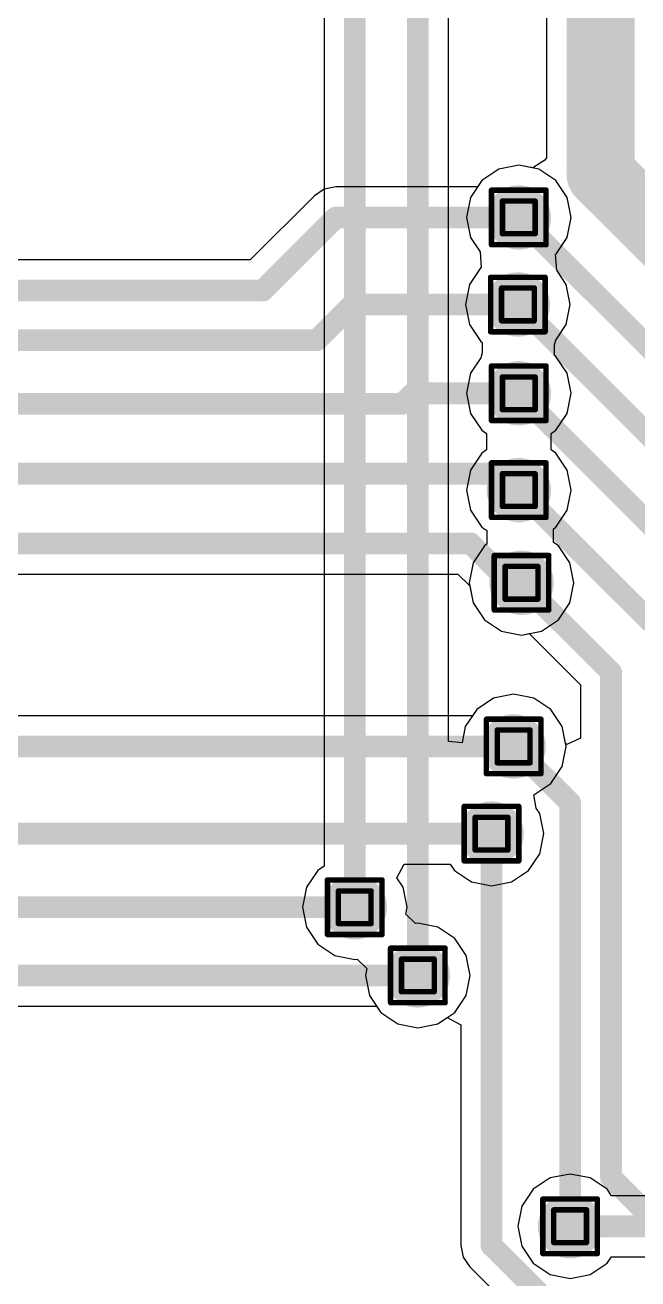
# Model space of a CAD drawing. Header units: inches. Extents: x -8 to 208, y -3 to 109.
# Drawn here: x 55.98 to 61.69, y 28.41 to 40.1 of the extents above; entities that cross this region are included whole.
import ezdxf

# ---------------------------------------------------------------- set-up
doc = ezdxf.new("R2010")
doc.units = ezdxf.units.IN
for name, color, linetype in [('BottomLayer', 5, 'Continuous'), ('DrillDrawing', 1, 'Continuous'), ('TopLayer', 1, 'Continuous'), ('ViaHoleLayer', 16, 'Continuous')]:
    doc.layers.add(name, color=color, linetype=linetype)

msp = doc.modelspace()

# ---------------------------------------------------------------- hatches: boundary and pattern name
at = {"layer": 'BottomLayer'}
h = msp.add_hatch(color=5, dxfattribs=at)
edge = h.paths.add_edge_path()
edge.add_arc((60.579, 38.303), 0.3, 0, 360)
h = msp.add_hatch(color=5, dxfattribs=at)
edge = h.paths.add_edge_path()
edge.add_arc((60.571, 37.492), 0.3, 0, 360)
h = msp.add_hatch(color=5, dxfattribs=at)
edge = h.paths.add_edge_path()
edge.add_arc((60.579, 36.665), 0.3, 0, 360)
h = msp.add_hatch(color=5, dxfattribs=at)
edge = h.paths.add_edge_path()
edge.add_arc((60.579, 35.763), 0.3, 0, 360)
h = msp.add_hatch(color=5, dxfattribs=at)
edge = h.paths.add_edge_path()
edge.add_arc((60.604, 34.9), 0.3, 0, 360)
h = msp.add_hatch(color=5, dxfattribs=at)
edge = h.paths.add_edge_path()
edge.add_arc((60.531, 33.375), 0.3, 0, 360)
h = msp.add_hatch(color=5, dxfattribs=at)
edge = h.paths.add_edge_path()
edge.add_arc((60.325, 32.563), 0.3, 0, 360)
h = msp.add_hatch(color=5, dxfattribs=at)
edge = h.paths.add_edge_path()
edge.add_arc((59.052, 31.877), 0.3, 0, 360)
h = msp.add_hatch(color=5, dxfattribs=at)
edge = h.paths.add_edge_path()
edge.add_arc((59.639, 31.242), 0.3, 0, 360)
h = msp.add_hatch(color=5, dxfattribs=at)
edge = h.paths.add_edge_path()
edge.add_arc((61.057, 28.905), 0.3, 0, 360)
at = {"layer": 'TopLayer'}
h = msp.add_hatch(color=1, dxfattribs=at)
edge = h.paths.add_edge_path()
edge.add_arc((60.579, 38.303), 0.3, 0, 360)
h = msp.add_hatch(color=1, dxfattribs=at)
edge = h.paths.add_edge_path()
edge.add_arc((60.571, 37.492), 0.3, 0, 360)
h = msp.add_hatch(color=1, dxfattribs=at)
edge = h.paths.add_edge_path()
edge.add_arc((60.579, 36.665), 0.3, 0, 360)
h = msp.add_hatch(color=1, dxfattribs=at)
edge = h.paths.add_edge_path()
edge.add_arc((60.579, 35.763), 0.3, 0, 360)
h = msp.add_hatch(color=1, dxfattribs=at)
edge = h.paths.add_edge_path()
edge.add_arc((60.604, 34.9), 0.3, 0, 360)
h = msp.add_hatch(color=1, dxfattribs=at)
edge = h.paths.add_edge_path()
edge.add_arc((60.531, 33.375), 0.3, 0, 360)
h = msp.add_hatch(color=1, dxfattribs=at)
edge = h.paths.add_edge_path()
edge.add_arc((60.325, 32.563), 0.3, 0, 360)
h = msp.add_hatch(color=1, dxfattribs=at)
edge = h.paths.add_edge_path()
edge.add_arc((59.052, 31.877), 0.3, 0, 360)
h = msp.add_hatch(color=1, dxfattribs=at)
edge = h.paths.add_edge_path()
edge.add_arc((59.639, 31.242), 0.3, 0, 360)
h = msp.add_hatch(color=1, dxfattribs=at)
edge = h.paths.add_edge_path()
edge.add_arc((61.057, 28.905), 0.3, 0, 360)
at = {"layer": 'ViaHoleLayer'}
h = msp.add_hatch(color=16, dxfattribs=at)
edge = h.paths.add_edge_path()
edge.add_arc((60.579, 38.303), 0.15, 0, 360)
h = msp.add_hatch(color=16, dxfattribs=at)
edge = h.paths.add_edge_path()
edge.add_arc((60.571, 37.492), 0.15, 0, 360)
h = msp.add_hatch(color=16, dxfattribs=at)
edge = h.paths.add_edge_path()
edge.add_arc((60.579, 36.665), 0.15, 0, 360)
h = msp.add_hatch(color=16, dxfattribs=at)
edge = h.paths.add_edge_path()
edge.add_arc((60.579, 35.763), 0.15, 0, 360)
h = msp.add_hatch(color=16, dxfattribs=at)
edge = h.paths.add_edge_path()
edge.add_arc((60.604, 34.9), 0.15, 0, 360)
h = msp.add_hatch(color=16, dxfattribs=at)
edge = h.paths.add_edge_path()
edge.add_arc((60.531, 33.375), 0.15, 0, 360)
h = msp.add_hatch(color=16, dxfattribs=at)
edge = h.paths.add_edge_path()
edge.add_arc((60.325, 32.563), 0.15, 0, 360)
h = msp.add_hatch(color=16, dxfattribs=at)
edge = h.paths.add_edge_path()
edge.add_arc((59.052, 31.877), 0.15, 0, 360)
h = msp.add_hatch(color=16, dxfattribs=at)
edge = h.paths.add_edge_path()
edge.add_arc((59.639, 31.242), 0.15, 0, 360)
h = msp.add_hatch(color=16, dxfattribs=at)
edge = h.paths.add_edge_path()
edge.add_arc((61.057, 28.905), 0.15, 0, 360)

# ---------------------------------------------------------------- linework, layer by layer
at = {"layer": 'BottomLayer'}
for p, q in [((60.579, 38.79), (60.393, 38.753)), ((60.765, 38.753), (60.579, 38.79)), ((60.393, 38.753), (60.235, 38.648)), ((60.923, 38.648), (60.765, 38.753)), ((58.768, 38.566), (58.676, 38.505)), ((58.877, 38.588), (58.768, 38.566)), ((60.195, 38.588), (58.877, 38.588)), ((58.877, 38.588), (58.877, 38.588)), ((60.235, 38.648), (60.195, 38.588)), ((61.029, 38.49), (60.923, 38.648)), ((58.676, 38.505), (58.078, 37.907)), ((58.676, 38.505), (58.676, 38.505)), ((61.066, 38.303), (61.029, 38.49)), ((61.029, 38.117), (61.066, 38.303)), ((60.923, 37.959), (61.029, 38.117)), ((58.078, 37.907), (53.371, 37.907)), ((60.922, 37.958), (60.923, 37.959)), ((60.932, 37.812), (60.922, 37.958)), ((61.021, 37.679), (60.932, 37.812)), ((61.058, 37.492), (61.021, 37.679)), ((61.021, 37.306), (61.058, 37.492)), ((60.924, 37.161), (61.021, 37.306)), ((60.911, 37.115), (60.924, 37.161)), ((60.911, 37.018), (60.911, 37.115)), ((60.923, 37.009), (60.911, 37.018)), ((61.029, 36.851), (60.923, 37.009)), ((61.066, 36.665), (61.029, 36.851)), ((61.029, 36.478), (61.066, 36.665)), ((60.923, 36.32), (61.029, 36.478)), ((60.879, 36.29), (60.923, 36.32)), ((60.879, 36.137), (60.879, 36.29)), ((60.923, 36.108), (60.879, 36.137)), ((61.029, 35.95), (60.923, 36.108)), ((61.066, 35.763), (61.029, 35.95)), ((61.029, 35.577), (61.066, 35.763)), ((60.923, 35.419), (61.029, 35.577)), ((60.901, 35.403), (60.923, 35.419)), ((60.901, 35.276), (60.901, 35.403)), ((60.949, 35.244), (60.901, 35.276)), ((61.054, 35.086), (60.949, 35.244)), ((61.092, 34.9), (61.054, 35.086)), ((19.53, 34.981), (60.013, 34.981)), ((60.013, 34.981), (60.123, 34.871)), ((60.123, 34.871), (60.154, 34.713)), ((61.054, 34.713), (61.092, 34.9)), ((60.154, 34.713), (60.26, 34.555)), ((60.949, 34.555), (61.054, 34.713)), ((60.26, 34.555), (60.418, 34.45)), ((60.791, 34.45), (60.949, 34.555)), ((60.418, 34.45), (60.604, 34.412)), ((60.604, 34.412), (60.791, 34.45)), ((60.345, 33.825), (60.187, 33.72)), ((60.531, 33.862), (60.345, 33.825)), ((60.718, 33.825), (60.531, 33.862)), ((60.876, 33.72), (60.718, 33.825)), ((60.147, 33.66), (19.648, 33.66)), ((60.187, 33.72), (60.147, 33.66)), ((60.982, 33.562), (60.876, 33.72)), ((61.019, 33.375), (60.982, 33.562)), ((60.982, 33.189), (61.019, 33.375)), ((60.876, 33.031), (60.982, 33.189)), ((60.718, 32.925), (60.774, 32.962)), ((60.774, 32.962), (60.876, 33.031)), ((60.741, 32.8), (60.718, 32.925)), ((60.775, 32.749), (60.741, 32.8)), ((60.812, 32.563), (60.775, 32.749)), ((60.775, 32.376), (60.812, 32.563)), ((60.669, 32.218), (60.775, 32.376)), ((59.444, 32.151), (59.511, 32.278)), ((59.511, 32.278), (59.941, 32.278)), ((59.941, 32.278), (59.981, 32.218)), ((59.502, 32.063), (59.444, 32.151)), ((59.981, 32.218), (60.139, 32.113)), ((60.511, 32.113), (60.669, 32.218)), ((59.539, 31.877), (59.502, 32.063)), ((60.139, 32.113), (60.325, 32.076)), ((60.325, 32.076), (60.511, 32.113)), ((59.527, 31.814), (59.539, 31.877)), ((59.616, 31.725), (59.527, 31.814)), ((59.639, 31.729), (59.616, 31.725)), ((59.826, 31.692), (59.639, 31.729)), ((59.984, 31.586), (59.826, 31.692)), ((60.089, 31.428), (59.984, 31.586)), ((60.126, 31.242), (60.089, 31.428)), ((60.089, 31.056), (60.126, 31.242)), ((22.463, 30.957), (59.255, 30.957)), ((59.255, 30.957), (59.295, 30.898)), ((59.984, 30.898), (60.089, 31.056)), ((59.295, 30.898), (59.453, 30.792)), ((59.826, 30.792), (59.984, 30.898)), ((59.453, 30.792), (59.639, 30.755)), ((59.639, 30.755), (59.826, 30.792)), ((60.87, 29.355), (60.712, 29.25)), ((61.057, 29.392), (60.87, 29.355)), ((61.243, 29.355), (61.057, 29.392)), ((61.401, 29.25), (61.243, 29.355)), ((60.712, 29.25), (60.607, 29.092)), ((61.441, 29.19), (61.401, 29.25)), ((60.607, 29.092), (60.57, 28.905)), ((62.319, 29.19), (61.441, 29.19)), ((60.57, 28.905), (60.607, 28.719)), ((60.607, 28.719), (60.712, 28.561)), ((61.401, 28.561), (61.441, 28.62)), ((61.441, 28.62), (62.325, 28.62)), ((60.712, 28.561), (60.87, 28.455)), ((61.243, 28.455), (61.401, 28.561)), ((60.87, 28.455), (61.057, 28.418)), ((61.057, 28.418), (61.243, 28.455))]:
    msp.add_line(p, q, dxfattribs=at)
for points in [[(58.196, 37.622, 0.203, 0.203, 0), (58.877, 38.303, 0.203, 0.203, 0)], [(58.877, 38.303, 0.203, 0.203, 0), (60.579, 38.303, 0.203, 0.203, 0)], [(20.467, 37.622, 0.203, 0.203, 0), (58.196, 37.622, 0.203, 0.203, 0)], [(58.699, 37.16, 0.203, 0.203, 0), (59.031, 37.492, 0.203, 0.203, 0)], [(59.031, 37.492, 0.203, 0.203, 0), (60.571, 37.492, 0.203, 0.203, 0)], [(17.932, 37.16, 0.203, 0.203, 0), (58.699, 37.16, 0.203, 0.203, 0)], [(59.496, 36.566, 0.203, 0.203, 0), (59.595, 36.665, 0.203, 0.203, 0)], [(59.595, 36.665, 0.203, 0.203, 0), (60.579, 36.665, 0.203, 0.203, 0)], [(18.628, 36.566, 0.203, 0.203, 0), (59.496, 36.566, 0.203, 0.203, 0)], [(18.628, 35.916, 0.203, 0.203, 0), (60.319, 35.916, 0.203, 0.203, 0)], [(60.319, 35.916, 0.203, 0.203, 0), (60.472, 35.763, 0.203, 0.203, 0)], [(60.472, 35.763, 0.203, 0.203, 0), (60.579, 35.763, 0.203, 0.203, 0)], [(18.819, 35.266, 0.203, 0.203, 0), (60.131, 35.266, 0.203, 0.203, 0)], [(60.131, 35.266, 0.203, 0.203, 0), (60.497, 34.9, 0.203, 0.203, 0)], [(60.497, 34.9, 0.203, 0.203, 0), (60.604, 34.9, 0.203, 0.203, 0)], [(18.364, 33.375, 0.203, 0.203, 0), (60.531, 33.375, 0.203, 0.203, 0)], [(18.821, 32.563, 0.203, 0.203, 0), (60.325, 32.563, 0.203, 0.203, 0)], [(19.045, 31.877, 0.203, 0.203, 0), (59.052, 31.877, 0.203, 0.203, 0)], [(19.634, 31.242, 0.203, 0.203, 0), (59.639, 31.242, 0.203, 0.203, 0)], [(61.057, 28.905, 0.203, 0.203, 0), (64.516, 28.905, 0.203, 0.203, 0)]]:
    msp.add_lwpolyline(points, format="xyseb", dxfattribs=at)
for points in [[(58.826, 38.303, 0.102, 0.102, 1), (58.928, 38.303, 0.102, 0.102, 1)], [(58.826, 38.303, 0.102, 0.102, 1), (58.928, 38.303, 0.102, 0.102, 1)], [(60.528, 38.303, 0.102, 0.102, 1), (60.63, 38.303, 0.102, 0.102, 1)], [(58.145, 37.622, 0.102, 0.102, 1), (58.247, 37.622, 0.102, 0.102, 1)], [(58.145, 37.622, 0.102, 0.102, 1), (58.247, 37.622, 0.102, 0.102, 1)], [(58.981, 37.492, 0.102, 0.102, 1), (59.082, 37.492, 0.102, 0.102, 1)], [(58.981, 37.492, 0.102, 0.102, 1), (59.082, 37.492, 0.102, 0.102, 1)], [(60.52, 37.492, 0.102, 0.102, 1), (60.621, 37.492, 0.102, 0.102, 1)], [(58.649, 37.16, 0.102, 0.102, 1), (58.75, 37.16, 0.102, 0.102, 1)], [(58.649, 37.16, 0.102, 0.102, 1), (58.75, 37.16, 0.102, 0.102, 1)], [(59.545, 36.665, 0.102, 0.102, 1), (59.646, 36.665, 0.102, 0.102, 1)], [(59.545, 36.665, 0.102, 0.102, 1), (59.646, 36.665, 0.102, 0.102, 1)], [(60.528, 36.665, 0.102, 0.102, 1), (60.63, 36.665, 0.102, 0.102, 1)], [(59.446, 36.566, 0.102, 0.102, 1), (59.547, 36.566, 0.102, 0.102, 1)], [(59.446, 36.566, 0.102, 0.102, 1), (59.547, 36.566, 0.102, 0.102, 1)], [(60.268, 35.916, 0.102, 0.102, 1), (60.37, 35.916, 0.102, 0.102, 1)], [(60.268, 35.916, 0.102, 0.102, 1), (60.37, 35.916, 0.102, 0.102, 1)], [(60.421, 35.763, 0.102, 0.102, 1), (60.522, 35.763, 0.102, 0.102, 1)], [(60.421, 35.763, 0.102, 0.102, 1), (60.522, 35.763, 0.102, 0.102, 1)], [(60.528, 35.763, 0.102, 0.102, 1), (60.63, 35.763, 0.102, 0.102, 1)], [(60.08, 35.266, 0.102, 0.102, 1), (60.182, 35.266, 0.102, 0.102, 1)], [(60.08, 35.266, 0.102, 0.102, 1), (60.182, 35.266, 0.102, 0.102, 1)], [(60.446, 34.9, 0.102, 0.102, 1), (60.548, 34.9, 0.102, 0.102, 1)], [(60.446, 34.9, 0.102, 0.102, 1), (60.548, 34.9, 0.102, 0.102, 1)], [(60.554, 34.9, 0.102, 0.102, 1), (60.655, 34.9, 0.102, 0.102, 1)], [(60.481, 33.375, 0.102, 0.102, 1), (60.582, 33.375, 0.102, 0.102, 1)], [(60.274, 32.563, 0.102, 0.102, 1), (60.376, 32.563, 0.102, 0.102, 1)], [(59.001, 31.877, 0.102, 0.102, 1), (59.103, 31.877, 0.102, 0.102, 1)], [(59.588, 31.242, 0.102, 0.102, 1), (59.69, 31.242, 0.102, 0.102, 1)], [(61.006, 28.905, 0.102, 0.102, 1), (61.108, 28.905, 0.102, 0.102, 1)]]:
    msp.add_lwpolyline(points, format="xyseb", close=True, dxfattribs=at)
at = {"layer": 'DrillDrawing'}
for points in [[(60.325, 38.557, 0.0508, 0.0508, 0), (60.833, 38.557, 0.0508, 0.0508, 0)], [(60.325, 38.049, 0.0508, 0.0508, 0), (60.325, 38.557, 0.0508, 0.0508, 0)], [(60.833, 38.049, 0.0508, 0.0508, 0), (60.833, 38.557, 0.0508, 0.0508, 0)], [(60.427, 38.456, 0.0508, 0.0508, 0), (60.731, 38.456, 0.0508, 0.0508, 0)], [(60.427, 38.151, 0.0508, 0.0508, 0), (60.427, 38.456, 0.0508, 0.0508, 0)], [(60.731, 38.151, 0.0508, 0.0508, 0), (60.731, 38.456, 0.0508, 0.0508, 0)], [(60.427, 38.151, 0.0508, 0.0508, 0), (60.731, 38.151, 0.0508, 0.0508, 0)], [(60.325, 38.049, 0.0508, 0.0508, 0), (60.833, 38.049, 0.0508, 0.0508, 0)], [(60.317, 37.746, 0.0508, 0.0508, 0), (60.825, 37.746, 0.0508, 0.0508, 0)], [(60.317, 37.238, 0.0508, 0.0508, 0), (60.317, 37.746, 0.0508, 0.0508, 0)], [(60.825, 37.238, 0.0508, 0.0508, 0), (60.825, 37.746, 0.0508, 0.0508, 0)], [(60.418, 37.645, 0.0508, 0.0508, 0), (60.723, 37.645, 0.0508, 0.0508, 0)], [(60.418, 37.34, 0.0508, 0.0508, 0), (60.418, 37.645, 0.0508, 0.0508, 0)], [(60.723, 37.34, 0.0508, 0.0508, 0), (60.723, 37.645, 0.0508, 0.0508, 0)], [(60.317, 37.238, 0.0508, 0.0508, 0), (60.825, 37.238, 0.0508, 0.0508, 0)], [(60.418, 37.34, 0.0508, 0.0508, 0), (60.723, 37.34, 0.0508, 0.0508, 0)], [(60.325, 36.919, 0.0508, 0.0508, 0), (60.833, 36.919, 0.0508, 0.0508, 0)], [(60.325, 36.411, 0.0508, 0.0508, 0), (60.325, 36.919, 0.0508, 0.0508, 0)], [(60.833, 36.411, 0.0508, 0.0508, 0), (60.833, 36.919, 0.0508, 0.0508, 0)], [(60.427, 36.817, 0.0508, 0.0508, 0), (60.731, 36.817, 0.0508, 0.0508, 0)], [(60.427, 36.512, 0.0508, 0.0508, 0), (60.427, 36.817, 0.0508, 0.0508, 0)], [(60.731, 36.512, 0.0508, 0.0508, 0), (60.731, 36.817, 0.0508, 0.0508, 0)], [(60.427, 36.512, 0.0508, 0.0508, 0), (60.731, 36.512, 0.0508, 0.0508, 0)], [(60.325, 36.411, 0.0508, 0.0508, 0), (60.833, 36.411, 0.0508, 0.0508, 0)], [(60.325, 36.017, 0.0508, 0.0508, 0), (60.833, 36.017, 0.0508, 0.0508, 0)], [(60.325, 35.509, 0.0508, 0.0508, 0), (60.325, 36.017, 0.0508, 0.0508, 0)], [(60.833, 35.509, 0.0508, 0.0508, 0), (60.833, 36.017, 0.0508, 0.0508, 0)], [(60.427, 35.916, 0.0508, 0.0508, 0), (60.731, 35.916, 0.0508, 0.0508, 0)], [(60.427, 35.611, 0.0508, 0.0508, 0), (60.427, 35.916, 0.0508, 0.0508, 0)], [(60.731, 35.611, 0.0508, 0.0508, 0), (60.731, 35.916, 0.0508, 0.0508, 0)], [(60.427, 35.611, 0.0508, 0.0508, 0), (60.731, 35.611, 0.0508, 0.0508, 0)], [(60.325, 35.509, 0.0508, 0.0508, 0), (60.833, 35.509, 0.0508, 0.0508, 0)], [(60.35, 35.154, 0.0508, 0.0508, 0), (60.858, 35.154, 0.0508, 0.0508, 0)], [(60.35, 34.646, 0.0508, 0.0508, 0), (60.35, 35.154, 0.0508, 0.0508, 0)], [(60.858, 34.646, 0.0508, 0.0508, 0), (60.858, 35.154, 0.0508, 0.0508, 0)], [(60.452, 35.052, 0.0508, 0.0508, 0), (60.757, 35.052, 0.0508, 0.0508, 0)], [(60.452, 34.747, 0.0508, 0.0508, 0), (60.452, 35.052, 0.0508, 0.0508, 0)], [(60.757, 34.747, 0.0508, 0.0508, 0), (60.757, 35.052, 0.0508, 0.0508, 0)], [(60.452, 34.747, 0.0508, 0.0508, 0), (60.757, 34.747, 0.0508, 0.0508, 0)], [(60.35, 34.646, 0.0508, 0.0508, 0), (60.858, 34.646, 0.0508, 0.0508, 0)], [(60.277, 33.629, 0.0508, 0.0508, 0), (60.785, 33.629, 0.0508, 0.0508, 0)], [(60.277, 33.121, 0.0508, 0.0508, 0), (60.277, 33.629, 0.0508, 0.0508, 0)], [(60.785, 33.121, 0.0508, 0.0508, 0), (60.785, 33.629, 0.0508, 0.0508, 0)], [(60.379, 33.528, 0.0508, 0.0508, 0), (60.684, 33.528, 0.0508, 0.0508, 0)], [(60.379, 33.223, 0.0508, 0.0508, 0), (60.379, 33.528, 0.0508, 0.0508, 0)], [(60.684, 33.223, 0.0508, 0.0508, 0), (60.684, 33.528, 0.0508, 0.0508, 0)], [(60.379, 33.223, 0.0508, 0.0508, 0), (60.684, 33.223, 0.0508, 0.0508, 0)], [(60.277, 33.121, 0.0508, 0.0508, 0), (60.785, 33.121, 0.0508, 0.0508, 0)], [(60.071, 32.817, 0.0508, 0.0508, 0), (60.579, 32.817, 0.0508, 0.0508, 0)], [(60.071, 32.309, 0.0508, 0.0508, 0), (60.071, 32.817, 0.0508, 0.0508, 0)], [(60.579, 32.309, 0.0508, 0.0508, 0), (60.579, 32.817, 0.0508, 0.0508, 0)], [(60.173, 32.715, 0.0508, 0.0508, 0), (60.477, 32.715, 0.0508, 0.0508, 0)], [(60.173, 32.41, 0.0508, 0.0508, 0), (60.173, 32.715, 0.0508, 0.0508, 0)], [(60.477, 32.41, 0.0508, 0.0508, 0), (60.477, 32.715, 0.0508, 0.0508, 0)], [(60.173, 32.41, 0.0508, 0.0508, 0), (60.477, 32.41, 0.0508, 0.0508, 0)], [(60.071, 32.309, 0.0508, 0.0508, 0), (60.579, 32.309, 0.0508, 0.0508, 0)], [(58.798, 32.131, 0.0508, 0.0508, 0), (59.306, 32.131, 0.0508, 0.0508, 0)], [(58.798, 31.623, 0.0508, 0.0508, 0), (58.798, 32.131, 0.0508, 0.0508, 0)], [(59.306, 31.623, 0.0508, 0.0508, 0), (59.306, 32.131, 0.0508, 0.0508, 0)], [(58.9, 32.029, 0.0508, 0.0508, 0), (59.204, 32.029, 0.0508, 0.0508, 0)], [(58.9, 31.725, 0.0508, 0.0508, 0), (58.9, 32.029, 0.0508, 0.0508, 0)], [(59.204, 31.725, 0.0508, 0.0508, 0), (59.204, 32.029, 0.0508, 0.0508, 0)], [(58.9, 31.725, 0.0508, 0.0508, 0), (59.204, 31.725, 0.0508, 0.0508, 0)], [(58.798, 31.623, 0.0508, 0.0508, 0), (59.306, 31.623, 0.0508, 0.0508, 0)], [(59.385, 31.496, 0.0508, 0.0508, 0), (59.893, 31.496, 0.0508, 0.0508, 0)], [(59.385, 30.988, 0.0508, 0.0508, 0), (59.385, 31.496, 0.0508, 0.0508, 0)], [(59.893, 30.988, 0.0508, 0.0508, 0), (59.893, 31.496, 0.0508, 0.0508, 0)], [(59.487, 31.394, 0.0508, 0.0508, 0), (59.792, 31.394, 0.0508, 0.0508, 0)], [(59.487, 31.09, 0.0508, 0.0508, 0), (59.487, 31.394, 0.0508, 0.0508, 0)], [(59.792, 31.09, 0.0508, 0.0508, 0), (59.792, 31.394, 0.0508, 0.0508, 0)], [(59.487, 31.09, 0.0508, 0.0508, 0), (59.792, 31.09, 0.0508, 0.0508, 0)], [(59.385, 30.988, 0.0508, 0.0508, 0), (59.893, 30.988, 0.0508, 0.0508, 0)], [(60.803, 29.159, 0.0508, 0.0508, 0), (61.311, 29.159, 0.0508, 0.0508, 0)], [(60.803, 28.651, 0.0508, 0.0508, 0), (60.803, 29.159, 0.0508, 0.0508, 0)], [(61.311, 28.651, 0.0508, 0.0508, 0), (61.311, 29.159, 0.0508, 0.0508, 0)], [(60.904, 29.058, 0.0508, 0.0508, 0), (61.209, 29.058, 0.0508, 0.0508, 0)], [(60.904, 28.753, 0.0508, 0.0508, 0), (60.904, 29.058, 0.0508, 0.0508, 0)], [(61.209, 28.753, 0.0508, 0.0508, 0), (61.209, 29.058, 0.0508, 0.0508, 0)], [(60.904, 28.753, 0.0508, 0.0508, 0), (61.209, 28.753, 0.0508, 0.0508, 0)], [(60.803, 28.651, 0.0508, 0.0508, 0), (61.311, 28.651, 0.0508, 0.0508, 0)]]:
    msp.add_lwpolyline(points, format="xyseb", dxfattribs=at)
for points in [[(60.312, 38.557, 0.0254, 0.0254, 1), (60.338, 38.557, 0.0254, 0.0254, 1)], [(60.312, 38.557, 0.0254, 0.0254, 1), (60.338, 38.557, 0.0254, 0.0254, 1)], [(60.82, 38.557, 0.0254, 0.0254, 1), (60.846, 38.557, 0.0254, 0.0254, 1)], [(60.82, 38.557, 0.0254, 0.0254, 1), (60.846, 38.557, 0.0254, 0.0254, 1)], [(60.414, 38.456, 0.0254, 0.0254, 1), (60.439, 38.456, 0.0254, 0.0254, 1)], [(60.414, 38.456, 0.0254, 0.0254, 1), (60.439, 38.456, 0.0254, 0.0254, 1)], [(60.719, 38.456, 0.0254, 0.0254, 1), (60.744, 38.456, 0.0254, 0.0254, 1)], [(60.719, 38.456, 0.0254, 0.0254, 1), (60.744, 38.456, 0.0254, 0.0254, 1)], [(60.414, 38.151, 0.0254, 0.0254, 1), (60.439, 38.151, 0.0254, 0.0254, 1)], [(60.414, 38.151, 0.0254, 0.0254, 1), (60.439, 38.151, 0.0254, 0.0254, 1)], [(60.719, 38.151, 0.0254, 0.0254, 1), (60.744, 38.151, 0.0254, 0.0254, 1)], [(60.719, 38.151, 0.0254, 0.0254, 1), (60.744, 38.151, 0.0254, 0.0254, 1)], [(60.312, 38.049, 0.0254, 0.0254, 1), (60.338, 38.049, 0.0254, 0.0254, 1)], [(60.312, 38.049, 0.0254, 0.0254, 1), (60.338, 38.049, 0.0254, 0.0254, 1)], [(60.82, 38.049, 0.0254, 0.0254, 1), (60.846, 38.049, 0.0254, 0.0254, 1)], [(60.82, 38.049, 0.0254, 0.0254, 1), (60.846, 38.049, 0.0254, 0.0254, 1)], [(60.304, 37.746, 0.0254, 0.0254, 1), (60.329, 37.746, 0.0254, 0.0254, 1)], [(60.304, 37.746, 0.0254, 0.0254, 1), (60.329, 37.746, 0.0254, 0.0254, 1)], [(60.812, 37.746, 0.0254, 0.0254, 1), (60.837, 37.746, 0.0254, 0.0254, 1)], [(60.812, 37.746, 0.0254, 0.0254, 1), (60.837, 37.746, 0.0254, 0.0254, 1)], [(60.406, 37.645, 0.0254, 0.0254, 1), (60.431, 37.645, 0.0254, 0.0254, 1)], [(60.406, 37.645, 0.0254, 0.0254, 1), (60.431, 37.645, 0.0254, 0.0254, 1)], [(60.71, 37.645, 0.0254, 0.0254, 1), (60.736, 37.645, 0.0254, 0.0254, 1)], [(60.71, 37.645, 0.0254, 0.0254, 1), (60.736, 37.645, 0.0254, 0.0254, 1)], [(60.304, 37.238, 0.0254, 0.0254, 1), (60.329, 37.238, 0.0254, 0.0254, 1)], [(60.304, 37.238, 0.0254, 0.0254, 1), (60.329, 37.238, 0.0254, 0.0254, 1)], [(60.406, 37.34, 0.0254, 0.0254, 1), (60.431, 37.34, 0.0254, 0.0254, 1)], [(60.406, 37.34, 0.0254, 0.0254, 1), (60.431, 37.34, 0.0254, 0.0254, 1)], [(60.71, 37.34, 0.0254, 0.0254, 1), (60.736, 37.34, 0.0254, 0.0254, 1)], [(60.71, 37.34, 0.0254, 0.0254, 1), (60.736, 37.34, 0.0254, 0.0254, 1)], [(60.812, 37.238, 0.0254, 0.0254, 1), (60.837, 37.238, 0.0254, 0.0254, 1)], [(60.812, 37.238, 0.0254, 0.0254, 1), (60.837, 37.238, 0.0254, 0.0254, 1)], [(60.312, 36.919, 0.0254, 0.0254, 1), (60.338, 36.919, 0.0254, 0.0254, 1)], [(60.312, 36.919, 0.0254, 0.0254, 1), (60.338, 36.919, 0.0254, 0.0254, 1)], [(60.82, 36.919, 0.0254, 0.0254, 1), (60.846, 36.919, 0.0254, 0.0254, 1)], [(60.82, 36.919, 0.0254, 0.0254, 1), (60.846, 36.919, 0.0254, 0.0254, 1)], [(60.414, 36.817, 0.0254, 0.0254, 1), (60.439, 36.817, 0.0254, 0.0254, 1)], [(60.414, 36.817, 0.0254, 0.0254, 1), (60.439, 36.817, 0.0254, 0.0254, 1)], [(60.719, 36.817, 0.0254, 0.0254, 1), (60.744, 36.817, 0.0254, 0.0254, 1)], [(60.719, 36.817, 0.0254, 0.0254, 1), (60.744, 36.817, 0.0254, 0.0254, 1)], [(60.414, 36.512, 0.0254, 0.0254, 1), (60.439, 36.512, 0.0254, 0.0254, 1)], [(60.414, 36.512, 0.0254, 0.0254, 1), (60.439, 36.512, 0.0254, 0.0254, 1)], [(60.719, 36.512, 0.0254, 0.0254, 1), (60.744, 36.512, 0.0254, 0.0254, 1)], [(60.719, 36.512, 0.0254, 0.0254, 1), (60.744, 36.512, 0.0254, 0.0254, 1)], [(60.312, 36.411, 0.0254, 0.0254, 1), (60.338, 36.411, 0.0254, 0.0254, 1)], [(60.312, 36.411, 0.0254, 0.0254, 1), (60.338, 36.411, 0.0254, 0.0254, 1)], [(60.82, 36.411, 0.0254, 0.0254, 1), (60.846, 36.411, 0.0254, 0.0254, 1)], [(60.82, 36.411, 0.0254, 0.0254, 1), (60.846, 36.411, 0.0254, 0.0254, 1)], [(60.312, 36.017, 0.0254, 0.0254, 1), (60.338, 36.017, 0.0254, 0.0254, 1)], [(60.312, 36.017, 0.0254, 0.0254, 1), (60.338, 36.017, 0.0254, 0.0254, 1)], [(60.82, 36.017, 0.0254, 0.0254, 1), (60.846, 36.017, 0.0254, 0.0254, 1)], [(60.82, 36.017, 0.0254, 0.0254, 1), (60.846, 36.017, 0.0254, 0.0254, 1)], [(60.414, 35.916, 0.0254, 0.0254, 1), (60.439, 35.916, 0.0254, 0.0254, 1)], [(60.414, 35.916, 0.0254, 0.0254, 1), (60.439, 35.916, 0.0254, 0.0254, 1)], [(60.719, 35.916, 0.0254, 0.0254, 1), (60.744, 35.916, 0.0254, 0.0254, 1)], [(60.719, 35.916, 0.0254, 0.0254, 1), (60.744, 35.916, 0.0254, 0.0254, 1)], [(60.414, 35.611, 0.0254, 0.0254, 1), (60.439, 35.611, 0.0254, 0.0254, 1)], [(60.414, 35.611, 0.0254, 0.0254, 1), (60.439, 35.611, 0.0254, 0.0254, 1)], [(60.719, 35.611, 0.0254, 0.0254, 1), (60.744, 35.611, 0.0254, 0.0254, 1)], [(60.719, 35.611, 0.0254, 0.0254, 1), (60.744, 35.611, 0.0254, 0.0254, 1)], [(60.312, 35.509, 0.0254, 0.0254, 1), (60.338, 35.509, 0.0254, 0.0254, 1)], [(60.312, 35.509, 0.0254, 0.0254, 1), (60.338, 35.509, 0.0254, 0.0254, 1)], [(60.82, 35.509, 0.0254, 0.0254, 1), (60.846, 35.509, 0.0254, 0.0254, 1)], [(60.82, 35.509, 0.0254, 0.0254, 1), (60.846, 35.509, 0.0254, 0.0254, 1)], [(60.338, 35.154, 0.0254, 0.0254, 1), (60.363, 35.154, 0.0254, 0.0254, 1)], [(60.338, 35.154, 0.0254, 0.0254, 1), (60.363, 35.154, 0.0254, 0.0254, 1)], [(60.846, 35.154, 0.0254, 0.0254, 1), (60.871, 35.154, 0.0254, 0.0254, 1)], [(60.846, 35.154, 0.0254, 0.0254, 1), (60.871, 35.154, 0.0254, 0.0254, 1)], [(60.439, 35.052, 0.0254, 0.0254, 1), (60.465, 35.052, 0.0254, 0.0254, 1)], [(60.439, 35.052, 0.0254, 0.0254, 1), (60.465, 35.052, 0.0254, 0.0254, 1)], [(60.744, 35.052, 0.0254, 0.0254, 1), (60.77, 35.052, 0.0254, 0.0254, 1)], [(60.744, 35.052, 0.0254, 0.0254, 1), (60.77, 35.052, 0.0254, 0.0254, 1)], [(60.439, 34.747, 0.0254, 0.0254, 1), (60.465, 34.747, 0.0254, 0.0254, 1)], [(60.439, 34.747, 0.0254, 0.0254, 1), (60.465, 34.747, 0.0254, 0.0254, 1)], [(60.744, 34.747, 0.0254, 0.0254, 1), (60.77, 34.747, 0.0254, 0.0254, 1)], [(60.744, 34.747, 0.0254, 0.0254, 1), (60.77, 34.747, 0.0254, 0.0254, 1)], [(60.338, 34.646, 0.0254, 0.0254, 1), (60.363, 34.646, 0.0254, 0.0254, 1)], [(60.338, 34.646, 0.0254, 0.0254, 1), (60.363, 34.646, 0.0254, 0.0254, 1)], [(60.846, 34.646, 0.0254, 0.0254, 1), (60.871, 34.646, 0.0254, 0.0254, 1)], [(60.846, 34.646, 0.0254, 0.0254, 1), (60.871, 34.646, 0.0254, 0.0254, 1)], [(60.265, 33.629, 0.0254, 0.0254, 1), (60.29, 33.629, 0.0254, 0.0254, 1)], [(60.265, 33.629, 0.0254, 0.0254, 1), (60.29, 33.629, 0.0254, 0.0254, 1)], [(60.773, 33.629, 0.0254, 0.0254, 1), (60.798, 33.629, 0.0254, 0.0254, 1)], [(60.773, 33.629, 0.0254, 0.0254, 1), (60.798, 33.629, 0.0254, 0.0254, 1)], [(60.366, 33.528, 0.0254, 0.0254, 1), (60.392, 33.528, 0.0254, 0.0254, 1)], [(60.366, 33.528, 0.0254, 0.0254, 1), (60.392, 33.528, 0.0254, 0.0254, 1)], [(60.671, 33.528, 0.0254, 0.0254, 1), (60.697, 33.528, 0.0254, 0.0254, 1)], [(60.671, 33.528, 0.0254, 0.0254, 1), (60.697, 33.528, 0.0254, 0.0254, 1)], [(60.366, 33.223, 0.0254, 0.0254, 1), (60.392, 33.223, 0.0254, 0.0254, 1)], [(60.366, 33.223, 0.0254, 0.0254, 1), (60.392, 33.223, 0.0254, 0.0254, 1)], [(60.671, 33.223, 0.0254, 0.0254, 1), (60.697, 33.223, 0.0254, 0.0254, 1)], [(60.671, 33.223, 0.0254, 0.0254, 1), (60.697, 33.223, 0.0254, 0.0254, 1)], [(60.265, 33.121, 0.0254, 0.0254, 1), (60.29, 33.121, 0.0254, 0.0254, 1)], [(60.265, 33.121, 0.0254, 0.0254, 1), (60.29, 33.121, 0.0254, 0.0254, 1)], [(60.773, 33.121, 0.0254, 0.0254, 1), (60.798, 33.121, 0.0254, 0.0254, 1)], [(60.773, 33.121, 0.0254, 0.0254, 1), (60.798, 33.121, 0.0254, 0.0254, 1)], [(60.058, 32.817, 0.0254, 0.0254, 1), (60.084, 32.817, 0.0254, 0.0254, 1)], [(60.058, 32.817, 0.0254, 0.0254, 1), (60.084, 32.817, 0.0254, 0.0254, 1)], [(60.566, 32.817, 0.0254, 0.0254, 1), (60.592, 32.817, 0.0254, 0.0254, 1)], [(60.566, 32.817, 0.0254, 0.0254, 1), (60.592, 32.817, 0.0254, 0.0254, 1)], [(60.16, 32.715, 0.0254, 0.0254, 1), (60.185, 32.715, 0.0254, 0.0254, 1)], [(60.16, 32.715, 0.0254, 0.0254, 1), (60.185, 32.715, 0.0254, 0.0254, 1)], [(60.465, 32.715, 0.0254, 0.0254, 1), (60.49, 32.715, 0.0254, 0.0254, 1)], [(60.465, 32.715, 0.0254, 0.0254, 1), (60.49, 32.715, 0.0254, 0.0254, 1)], [(60.16, 32.41, 0.0254, 0.0254, 1), (60.185, 32.41, 0.0254, 0.0254, 1)], [(60.16, 32.41, 0.0254, 0.0254, 1), (60.185, 32.41, 0.0254, 0.0254, 1)], [(60.465, 32.41, 0.0254, 0.0254, 1), (60.49, 32.41, 0.0254, 0.0254, 1)], [(60.465, 32.41, 0.0254, 0.0254, 1), (60.49, 32.41, 0.0254, 0.0254, 1)], [(60.058, 32.309, 0.0254, 0.0254, 1), (60.084, 32.309, 0.0254, 0.0254, 1)], [(60.058, 32.309, 0.0254, 0.0254, 1), (60.084, 32.309, 0.0254, 0.0254, 1)], [(60.566, 32.309, 0.0254, 0.0254, 1), (60.592, 32.309, 0.0254, 0.0254, 1)], [(60.566, 32.309, 0.0254, 0.0254, 1), (60.592, 32.309, 0.0254, 0.0254, 1)], [(58.785, 32.131, 0.0254, 0.0254, 1), (58.811, 32.131, 0.0254, 0.0254, 1)], [(58.785, 32.131, 0.0254, 0.0254, 1), (58.811, 32.131, 0.0254, 0.0254, 1)], [(59.293, 32.131, 0.0254, 0.0254, 1), (59.319, 32.131, 0.0254, 0.0254, 1)], [(59.293, 32.131, 0.0254, 0.0254, 1), (59.319, 32.131, 0.0254, 0.0254, 1)], [(58.887, 32.029, 0.0254, 0.0254, 1), (58.912, 32.029, 0.0254, 0.0254, 1)], [(58.887, 32.029, 0.0254, 0.0254, 1), (58.912, 32.029, 0.0254, 0.0254, 1)], [(59.192, 32.029, 0.0254, 0.0254, 1), (59.217, 32.029, 0.0254, 0.0254, 1)], [(59.192, 32.029, 0.0254, 0.0254, 1), (59.217, 32.029, 0.0254, 0.0254, 1)], [(58.887, 31.725, 0.0254, 0.0254, 1), (58.912, 31.725, 0.0254, 0.0254, 1)], [(58.887, 31.725, 0.0254, 0.0254, 1), (58.912, 31.725, 0.0254, 0.0254, 1)], [(59.192, 31.725, 0.0254, 0.0254, 1), (59.217, 31.725, 0.0254, 0.0254, 1)], [(59.192, 31.725, 0.0254, 0.0254, 1), (59.217, 31.725, 0.0254, 0.0254, 1)], [(58.785, 31.623, 0.0254, 0.0254, 1), (58.811, 31.623, 0.0254, 0.0254, 1)], [(58.785, 31.623, 0.0254, 0.0254, 1), (58.811, 31.623, 0.0254, 0.0254, 1)], [(59.293, 31.623, 0.0254, 0.0254, 1), (59.319, 31.623, 0.0254, 0.0254, 1)], [(59.293, 31.623, 0.0254, 0.0254, 1), (59.319, 31.623, 0.0254, 0.0254, 1)], [(59.373, 31.496, 0.0254, 0.0254, 1), (59.398, 31.496, 0.0254, 0.0254, 1)], [(59.373, 31.496, 0.0254, 0.0254, 1), (59.398, 31.496, 0.0254, 0.0254, 1)], [(59.88, 31.496, 0.0254, 0.0254, 1), (59.906, 31.496, 0.0254, 0.0254, 1)], [(59.88, 31.496, 0.0254, 0.0254, 1), (59.906, 31.496, 0.0254, 0.0254, 1)], [(59.474, 31.394, 0.0254, 0.0254, 1), (59.499, 31.394, 0.0254, 0.0254, 1)], [(59.474, 31.394, 0.0254, 0.0254, 1), (59.499, 31.394, 0.0254, 0.0254, 1)], [(59.779, 31.394, 0.0254, 0.0254, 1), (59.804, 31.394, 0.0254, 0.0254, 1)], [(59.779, 31.394, 0.0254, 0.0254, 1), (59.804, 31.394, 0.0254, 0.0254, 1)], [(59.474, 31.09, 0.0254, 0.0254, 1), (59.499, 31.09, 0.0254, 0.0254, 1)], [(59.474, 31.09, 0.0254, 0.0254, 1), (59.499, 31.09, 0.0254, 0.0254, 1)], [(59.779, 31.09, 0.0254, 0.0254, 1), (59.804, 31.09, 0.0254, 0.0254, 1)], [(59.779, 31.09, 0.0254, 0.0254, 1), (59.804, 31.09, 0.0254, 0.0254, 1)], [(59.373, 30.988, 0.0254, 0.0254, 1), (59.398, 30.988, 0.0254, 0.0254, 1)], [(59.373, 30.988, 0.0254, 0.0254, 1), (59.398, 30.988, 0.0254, 0.0254, 1)], [(59.88, 30.988, 0.0254, 0.0254, 1), (59.906, 30.988, 0.0254, 0.0254, 1)], [(59.88, 30.988, 0.0254, 0.0254, 1), (59.906, 30.988, 0.0254, 0.0254, 1)], [(60.79, 29.159, 0.0254, 0.0254, 1), (60.815, 29.159, 0.0254, 0.0254, 1)], [(60.79, 29.159, 0.0254, 0.0254, 1), (60.815, 29.159, 0.0254, 0.0254, 1)], [(61.298, 29.159, 0.0254, 0.0254, 1), (61.323, 29.159, 0.0254, 0.0254, 1)], [(61.298, 29.159, 0.0254, 0.0254, 1), (61.323, 29.159, 0.0254, 0.0254, 1)], [(60.892, 29.058, 0.0254, 0.0254, 1), (60.917, 29.058, 0.0254, 0.0254, 1)], [(60.892, 29.058, 0.0254, 0.0254, 1), (60.917, 29.058, 0.0254, 0.0254, 1)], [(61.196, 29.058, 0.0254, 0.0254, 1), (61.222, 29.058, 0.0254, 0.0254, 1)], [(61.196, 29.058, 0.0254, 0.0254, 1), (61.222, 29.058, 0.0254, 0.0254, 1)], [(60.892, 28.753, 0.0254, 0.0254, 1), (60.917, 28.753, 0.0254, 0.0254, 1)], [(60.892, 28.753, 0.0254, 0.0254, 1), (60.917, 28.753, 0.0254, 0.0254, 1)], [(61.196, 28.753, 0.0254, 0.0254, 1), (61.222, 28.753, 0.0254, 0.0254, 1)], [(61.196, 28.753, 0.0254, 0.0254, 1), (61.222, 28.753, 0.0254, 0.0254, 1)], [(60.79, 28.651, 0.0254, 0.0254, 1), (60.815, 28.651, 0.0254, 0.0254, 1)], [(60.79, 28.651, 0.0254, 0.0254, 1), (60.815, 28.651, 0.0254, 0.0254, 1)], [(61.298, 28.651, 0.0254, 0.0254, 1), (61.323, 28.651, 0.0254, 0.0254, 1)], [(61.298, 28.651, 0.0254, 0.0254, 1), (61.323, 28.651, 0.0254, 0.0254, 1)]]:
    msp.add_lwpolyline(points, format="xyseb", close=True, dxfattribs=at)
at = {"layer": 'TopLayer'}
for p, q in [((60.836, 47.873), (60.836, 38.859)), ((58.767, 45.133), (58.767, 32.261)), ((59.924, 33.422), (59.924, 44.404)), ((60.579, 38.79), (60.393, 38.753)), ((60.709, 38.764), (60.579, 38.79)), ((60.822, 38.838), (60.709, 38.764)), ((60.836, 38.859), (60.822, 38.838)), ((60.393, 38.753), (60.235, 38.648)), ((60.235, 38.648), (60.129, 38.49)), ((60.129, 38.49), (60.092, 38.303)), ((60.092, 38.303), (60.129, 38.117)), ((60.129, 38.117), (60.218, 37.984)), ((60.218, 37.984), (60.228, 37.838)), ((60.226, 37.837), (60.121, 37.679)), ((60.228, 37.838), (60.226, 37.837)), ((60.121, 37.679), (60.083, 37.492)), ((60.083, 37.492), (60.121, 37.306)), ((60.121, 37.306), (60.226, 37.148)), ((60.226, 37.148), (60.239, 37.139)), ((60.239, 37.041), (60.225, 36.995)), ((60.239, 37.139), (60.239, 37.041)), ((60.225, 36.995), (60.129, 36.851)), ((60.129, 36.851), (60.092, 36.665)), ((60.092, 36.665), (60.129, 36.478)), ((60.129, 36.478), (60.235, 36.32)), ((60.235, 36.32), (60.279, 36.29)), ((60.279, 36.29), (60.279, 36.137)), ((60.235, 36.108), (60.129, 35.95)), ((60.279, 36.137), (60.235, 36.108)), ((60.129, 35.95), (60.092, 35.763)), ((60.092, 35.763), (60.129, 35.577)), ((60.129, 35.577), (60.235, 35.419)), ((60.235, 35.419), (60.283, 35.386)), ((60.283, 35.386), (60.283, 35.259)), ((60.26, 35.244), (60.154, 35.086)), ((60.283, 35.259), (60.26, 35.244)), ((60.154, 35.086), (60.117, 34.9)), ((60.117, 34.9), (60.154, 34.713)), ((60.154, 34.713), (60.26, 34.555)), ((60.26, 34.555), (60.418, 34.45)), ((60.418, 34.45), (60.604, 34.412)), ((60.604, 34.412), (60.675, 34.426)), ((60.675, 34.426), (61.153, 33.948)), ((61.153, 33.948), (61.153, 33.453)), ((60.345, 33.825), (60.187, 33.72)), ((60.531, 33.862), (60.345, 33.825)), ((60.718, 33.825), (60.531, 33.862)), ((60.876, 33.72), (60.718, 33.825)), ((60.187, 33.72), (60.081, 33.562)), ((60.982, 33.562), (60.876, 33.72)), ((60.081, 33.562), (60.051, 33.409)), ((61.013, 33.402), (60.982, 33.562)), ((60.051, 33.409), (59.924, 33.422)), ((61.153, 33.453), (61.026, 33.392)), ((61.026, 33.392), (61.013, 33.402)), ((58.767, 32.261), (58.707, 32.221)), ((58.707, 32.221), (58.602, 32.063)), ((58.602, 32.063), (58.565, 31.877)), ((58.565, 31.877), (58.602, 31.691)), ((58.602, 31.691), (58.707, 31.533)), ((58.707, 31.533), (58.866, 31.427)), ((58.866, 31.427), (59.052, 31.39)), ((59.052, 31.39), (59.075, 31.394)), ((59.075, 31.394), (59.164, 31.305)), ((59.164, 31.305), (59.152, 31.242)), ((59.152, 31.242), (59.189, 31.056)), ((59.189, 31.056), (59.295, 30.898)), ((59.295, 30.898), (59.453, 30.792)), ((59.826, 30.792), (59.913, 30.85)), ((59.913, 30.85), (60.04, 30.783)), ((59.453, 30.792), (59.639, 30.755)), ((59.639, 30.755), (59.826, 30.792)), ((60.04, 30.783), (60.04, 28.727)), ((60.04, 28.727), (60.04, 28.727)), ((60.04, 28.727), (60.062, 28.618)), ((60.062, 28.618), (60.124, 28.526)), ((60.124, 28.526), (60.784, 27.866))]:
    msp.add_line(p, q, dxfattribs=at)
for points in [[(61.341, 38.71, 0.635, 0.635, 0), (61.341, 48.082, 0.635, 0.635, 0)], [(59.052, 31.877, 0.203, 0.203, 0), (59.052, 45.517, 0.203, 0.203, 0)], [(59.639, 31.242, 0.203, 0.203, 0), (59.639, 44.78, 0.203, 0.203, 0)], [(61.341, 38.71, 0.635, 0.635, 0), (63.473, 36.577, 0.635, 0.635, 0)], [(60.579, 38.303, 0.203, 0.203, 0), (63.2, 35.683, 0.203, 0.203, 0)], [(60.571, 37.492, 0.203, 0.203, 0), (62.603, 35.46, 0.203, 0.203, 0)], [(60.571, 37.492, 0.203, 0.203, 0), (60.571, 37.492, 0.203, 0.203, 0)], [(60.579, 36.665, 0.203, 0.203, 0), (62.222, 35.021, 0.203, 0.203, 0)], [(60.579, 35.763, 0.203, 0.203, 0), (61.819, 34.523, 0.203, 0.203, 0)], [(60.604, 34.9, 0.203, 0.203, 0), (61.438, 34.066, 0.203, 0.203, 0)], [(61.438, 29.361, 0.203, 0.203, 0), (61.438, 34.066, 0.203, 0.203, 0)], [(60.531, 33.375, 0.203, 0.203, 0), (61.057, 32.85, 0.203, 0.203, 0)], [(61.057, 28.905, 0.203, 0.203, 0), (61.057, 32.85, 0.203, 0.203, 0)], [(60.325, 28.727, 0.203, 0.203, 0), (60.325, 32.563, 0.203, 0.203, 0)], [(61.438, 29.361, 0.203, 0.203, 0), (61.892, 28.907, 0.203, 0.203, 0)], [(60.325, 28.727, 0.203, 0.203, 0), (60.985, 28.067, 0.203, 0.203, 0)]]:
    msp.add_lwpolyline(points, format="xyseb", dxfattribs=at)
for points in [[(61.182, 38.71, 0.318, 0.318, 1), (61.5, 38.71, 0.318, 0.318, 1)], [(61.182, 38.71, 0.318, 0.318, 1), (61.5, 38.71, 0.318, 0.318, 1)], [(60.528, 38.303, 0.102, 0.102, 1), (60.63, 38.303, 0.102, 0.102, 1)], [(60.52, 37.492, 0.102, 0.102, 1), (60.622, 37.492, 0.102, 0.102, 1)], [(60.52, 37.492, 0.102, 0.102, 1), (60.621, 37.492, 0.102, 0.102, 1)], [(60.52, 37.492, 0.102, 0.102, 1), (60.622, 37.492, 0.102, 0.102, 1)], [(60.528, 36.665, 0.102, 0.102, 1), (60.63, 36.665, 0.102, 0.102, 1)], [(60.528, 35.763, 0.102, 0.102, 1), (60.63, 35.763, 0.102, 0.102, 1)], [(60.554, 34.9, 0.102, 0.102, 1), (60.655, 34.9, 0.102, 0.102, 1)], [(61.387, 34.066, 0.102, 0.102, 1), (61.489, 34.066, 0.102, 0.102, 1)], [(61.387, 34.066, 0.102, 0.102, 1), (61.489, 34.066, 0.102, 0.102, 1)], [(60.481, 33.375, 0.102, 0.102, 1), (60.582, 33.375, 0.102, 0.102, 1)], [(61.006, 32.85, 0.102, 0.102, 1), (61.108, 32.85, 0.102, 0.102, 1)], [(61.006, 32.85, 0.102, 0.102, 1), (61.108, 32.85, 0.102, 0.102, 1)], [(60.274, 32.563, 0.102, 0.102, 1), (60.376, 32.563, 0.102, 0.102, 1)], [(59.001, 31.877, 0.102, 0.102, 1), (59.103, 31.877, 0.102, 0.102, 1)], [(59.588, 31.242, 0.102, 0.102, 1), (59.69, 31.242, 0.102, 0.102, 1)], [(61.387, 29.361, 0.102, 0.102, 1), (61.489, 29.361, 0.102, 0.102, 1)], [(61.387, 29.361, 0.102, 0.102, 1), (61.489, 29.361, 0.102, 0.102, 1)], [(61.006, 28.905, 0.102, 0.102, 1), (61.108, 28.905, 0.102, 0.102, 1)], [(60.274, 28.727, 0.102, 0.102, 1), (60.376, 28.727, 0.102, 0.102, 1)], [(60.274, 28.727, 0.102, 0.102, 1), (60.376, 28.727, 0.102, 0.102, 1)]]:
    msp.add_lwpolyline(points, format="xyseb", close=True, dxfattribs=at)

doc.saveas('drawing.dxf')
